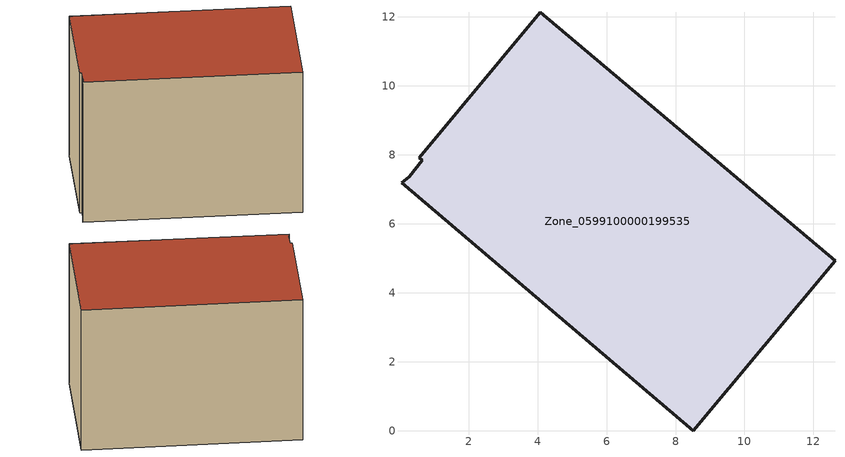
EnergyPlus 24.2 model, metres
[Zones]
Zone_0599100000199535
 floor ground (C_G): 8.52,0 0.05,7.19 0.28,7.37 0.65,7.84 0.57,7.92 4.07,12.13 12.62,4.92 z0
 wall outside (C_F): 12.62,4.92 4.07,12.13 0.57,7.92 0.65,7.84 0.28,7.37 0.05,7.19 8.52,0 12.62,4.92 z0:8.24
 roof outside (C_R): 0.05,7.19 8.52,0 12.62,4.92 4.07,12.13 0.57,7.92 0.65,7.84 0.28,7.37 z8.24
[BUILDING]
Pand.0599100000199535: North Axis=0; Terrain=City; Loads Convergence Tolerance Value=0.04; Temperature Convergence Tolerance Value=0.4; Solar Distribution=FullExterior; Maximum Number of Warmup Days=25; Minimum Number of Warmup Days=1
[Site:Location]
Rotterdam.The.Hague.AP_ZH_NLD Design_Conditions: Latitude=51.96; Longitude=4.45; Time Zone=1; Elevation=-4.5
[SITE:GROUNDTEMPERATURE:BUILDINGSURFACE]
18, 18, 18, 18, 18, 18, 18, 18, 18, 18, 18, 18
[MATERIAL] Thermal Absorptance=0.9; Solar Absorptance=0.7; Visible Absorptance=0.7
Name | Roughness | Thickness | Conductivity | Density | Specific Heat
G.TI.1946-1964 | MediumSmooth | 0.15 | 1 | 540 | 1210
F.TI.1946-1964 | Rough | 0.3 | 0.857143 | 1920 | 840
R.TI.1946-1964 | MediumRough | 0.2 | 0.277778 | 1500 | 1000
[CONSTRUCTION]
C_G: G.TI.1946-1964
C_F: F.TI.1946-1964
C_R: R.TI.1946-1964
[ZONE]
Zone_0599100000199535: Type=1; Multiplier=1; Ceiling Height=Autocalculate; Volume=Autocalculate; Floor Area=autocalculate; Part of Total Floor Area=Yes
[ZONEINFILTRATION:DESIGNFLOWRATE]
Infil_Zone_0599100000199535: Zone or ZoneList or Space or SpaceList=Zone_0599100000199535; Schedule=AlwaysOn; Design Flow Rate Calculation Method=Flow/Area; Flow Rate per Floor Area=0.003; Constant Term Coefficient=1; Temperature Term Coefficient=0; Velocity Term Coefficient=0; Velocity Squared Term Coefficient=0
[HVACTEMPLATE:ZONE:IDEALLOADSAIRSYSTEM]
Zone_0599100000199535: Maximum Heating Supply Air Temperature=50; Minimum Cooling Supply Air Temperature=13; Maximum Heating Supply Air Humidity Ratio=0.0156; Minimum Cooling Supply Air Humidity Ratio=0.0077; Heating Limit=NoLimit; Cooling Limit=NoLimit; Dehumidification Control Type=ConstantSensibleHeatRatio; Cooling Sensible Heat Ratio=0.7; Dehumidification Setpoint=60; Humidification Control Type=None; Humidification Setpoint=30; Outdoor Air Method=None; Outdoor Air Flow Rate per Person=0.00944; Outdoor Air Flow Rate per Zone Floor Area=0; Outdoor Air Flow Rate per Zone=0; Demand Controlled Ventilation Type=None; Outdoor Air Economizer Type=NoEconomizer; Heat Recovery Type=None; Sensible Heat Recovery Effectiveness=0.7; Latent Heat Recovery Effectiveness=0.65
[ZONECONTROL:THERMOSTAT]
ThermostatControl_Zone_0599100000199535: Zone or ZoneList=Zone_0599100000199535; Control Type Schedule=DualSetpointControlType; Control 1=Thermostat_Zone_0599100000199535; Temperature Difference Between Cutout And Setpoint=0
[THERMOSTATSETPOINT:DUALSETPOINT]
Thermostat_Zone_0599100000199535: Heating Setpoint Temperature Schedule=HeatingSetpoint_Zone_0599100000199535; Cooling Setpoint Temperature Schedule=CoolingSetpoint_Zone_0599100000199535
[SCHEDULE:COMPACT]
HeatingSetpoint_Zone_0599100000199535: Through: 12/31, For: AllDays, Until: 24:00, 21
CoolingSetpoint_Zone_0599100000199535: Through: 12/31, For: AllDays, Until: 24:00, 24
DualSetpointControlType: Through: 12/31, For: AllDays, Until: 24:00, 4
AlwaysOn: Through: 12/31, For: AllDays, Until: 24:00, 1
